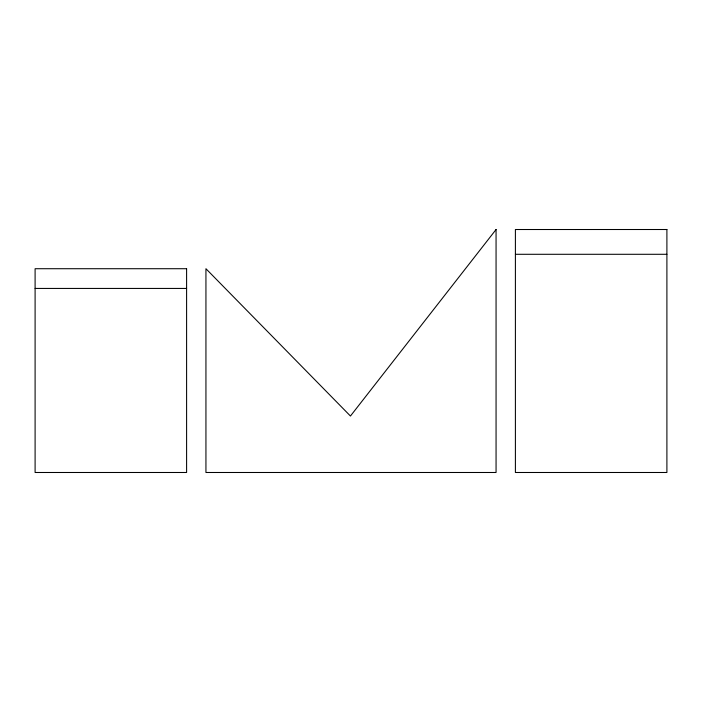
<?xml version="1.0" encoding="UTF-8"?>
<svg xmlns="http://www.w3.org/2000/svg" width="702" height="702" viewBox="0 0 702 702"><rect width="100%" height="100%" fill="white"/><g stroke="black" fill="none" stroke-linecap="round" stroke-linejoin="round"><path stroke-width="1.05" d="M515.4 254.291L666.9 254.291M35.1 288.434L186.6 288.434M496.06 229.519L350.447 416.032L205.94 268.717L205.94 472.49L496.06 472.49L496.06 229.519M666.9 229.51L515.4 229.519L515.4 472.49L666.9 472.49L666.9 229.51M186.6 268.717L35.1 268.717L35.1 472.49L186.6 472.49L186.6 268.717"/></g></svg>
